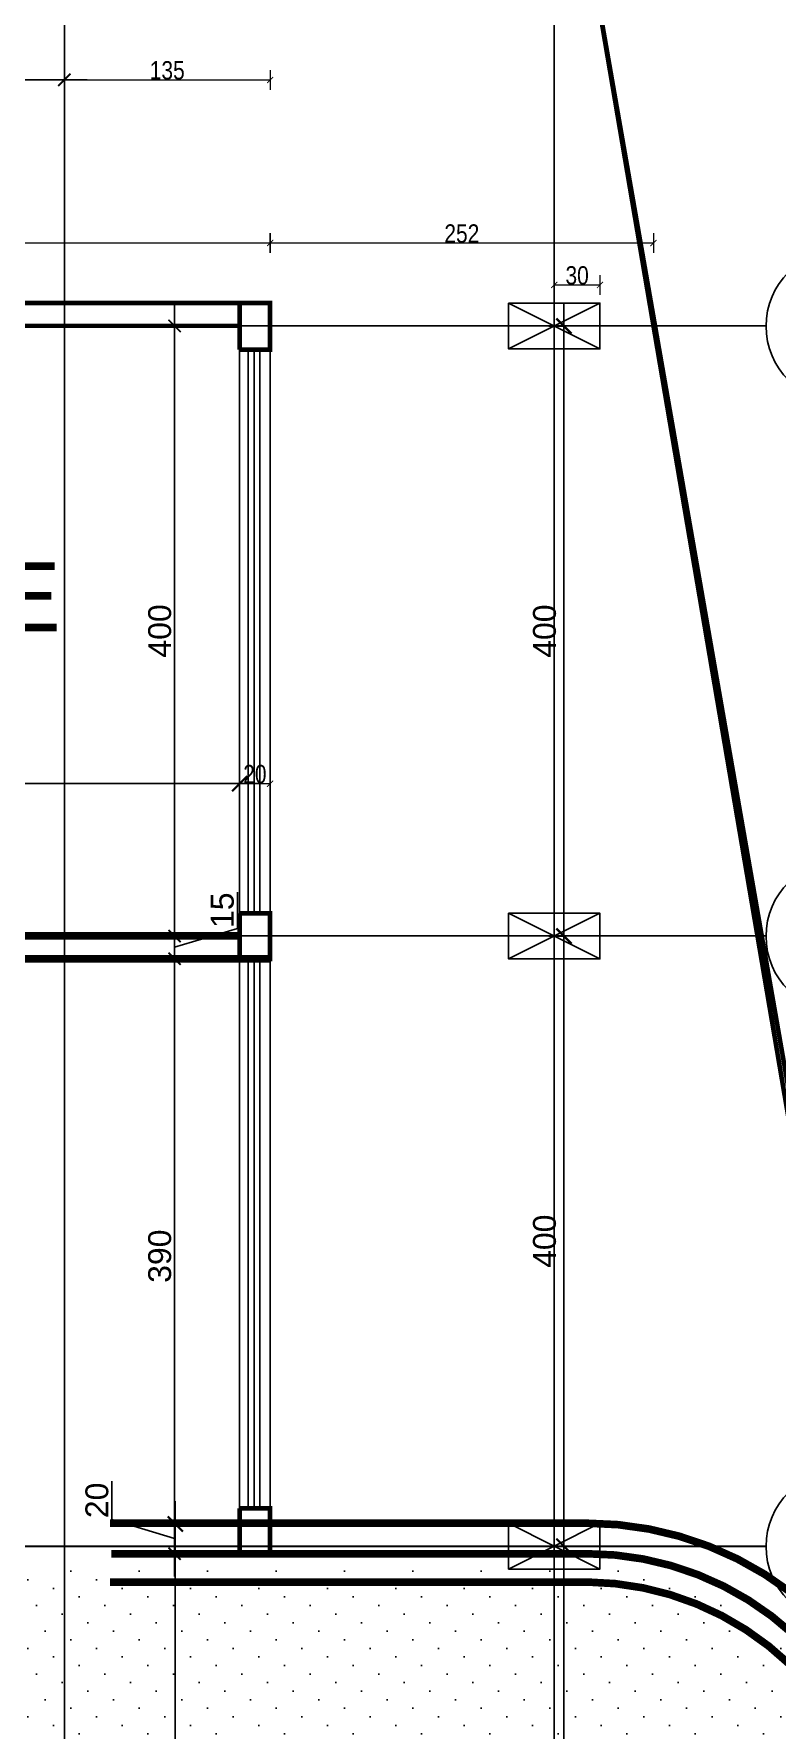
# Model space of a CAD drawing. Extents: x 250879 to 348495, y -51522 to -9360.
# Drawn here: x 309183 to 309671, y -21213 to -20101 of the extents above; entities that cross this region are included whole.
import ezdxf

# ---------------------------------------------------------------- set-up
doc = ezdxf.new("R2010")
doc.units = 0
doc.layers.get('0').update_dxf_attribs({"linetype": 'CONTINUOUS'})
doc.layers.get('DEFPOINTS').update_dxf_attribs({"color": 9, "linetype": 'CONTINUOUS'})
doc.layers.add('A-text function', color=30, linetype='CONTINUOUS', lineweight=20)
doc.layers.add('dimention', color=151, linetype='CONTINUOUS', lineweight=13)
for name, color, linetype in [('AXIS', 1, 'CONTINUOUS'), ('COLUMN', 5, 'CONTINUOUS'), ('FURNITURE', 4, 'CONTINUOUS'), ('WALL', 7, 'CONTINUOUS'), ('WALL1', 2, 'CONTINUOUS')]:
    doc.layers.add(name, color=color, linetype=linetype)
doc.styles.add('ARIAL', font='BOD_CR.TTF', dxfattribs={"width": 1.2})
doc.styles.get("Standard").update_dxf_attribs({"font": 'sanss___.ttf', "height": 15})
doc.styles.add('yon', font='ARIALN.TTF')
doc.dimstyles.new('CM', dxfattribs={"dimscale": 0, "dimtxt": 12, "dimasz": 0.4, "dimexe": 50, "dimexo": 1000, "dimgap": 0.03, "dimtad": 1, "dimdec": 0, "dimzin": 0, "dimdsep": 46, "dimtxsty": 'yon', "dimblk": 'Ar thick3', "dimcen": 3, "dimdle": 8, "dimse1": 1, "dimse2": 1, "dimclrd": 8, "dimclre": 8, "dimclrt": 30, "dimadec": 0, "dimazin": 0, "dimtfac": 1, "dimtdec": 0, "dimtix": 1, "dimtmove": 1, "dimatfit": 3, "dimfxl": 50, "dimtolj": 1, "dimtzin": 0, "dimlwd": 9, "dimarcsym": 0})
doc.dimstyles.get("Standard").update_dxf_attribs({"dimtxt": 15, "dimasz": 10, "dimexe": 10, "dimexo": 30, "dimgap": 5, "dimtad": 1, "dimdec": 0, "dimdsep": 46, "dimtxsty": 'Standard', "dimblk1": 'ARCHTICK', "dimblk2": 'ARCHTICK', "dimsah": 1, "dimcen": 2.5, "dimdle": 15, "dimclrd": 3, "dimclre": 3, "dimclrt": 3, "dimazin": 0, "dimtfac": 1, "dimtdec": 0, "dimtmove": 2, "dimatfit": 2, "dimldrblk": 'ARCHTICK', "dimfxl": 1.0455, "dimfxlon": 1, "dimtolj": 1, "dimtzin": 0, "dimarcsym": 0})
doc.dimstyles.new('STANDARD$0', dxfattribs={"dimscale": 0, "dimtxt": 12, "dimasz": 8, "dimexe": 15, "dimexo": 0.0625, "dimgap": 2, "dimtad": 1, "dimdec": 0, "dimzin": 0, "dimdsep": 46, "dimtxsty": 'Standard', "dimblk1": 'ARCHTICK', "dimblk2": 'ARCHTICK', "dimsah": 1, "dimcen": 0.09, "dimdle": 15, "dimclrd": 3, "dimclre": 3, "dimclrt": 3, "dimazin": 0, "dimtfac": 1, "dimtdec": 0, "dimtofl": 0, "dimtmove": 1, "dimatfit": 3, "dimldrblk": 'ARCHTICK', "dimfxl": 1.0455, "dimfxlon": 1, "dimtolj": 1, "dimtzin": 0, "dimarcsym": 0})

# ---------------------------------------------------------------- blocks, each defined once
blk = doc.blocks.new('_ARCHTICK')
at = {"color": 0, "linetype": 'ByBlock', "const_width": 0.15}
blk.add_lwpolyline([(-0.5, -0.5), (0.5, 0.5)], dxfattribs=at)
blk = doc.blocks.new('*D149')
at = {"layer": 'DEFPOINTS', "color": 0, "linetype": 'ByBlock', "ltscale": 3, "transparency": 16777216}
for p in [(309530.7, -20692.8), (309530.7, -20692.8), (309530.7, -21092.8)]:
    blk.add_point(p, dxfattribs=at)
at = {"layer": 'WALL1', "color": 3, "linetype": 'ByBlock', "lineweight": -2, "ltscale": 3, "transparency": 16777216}
for p, q in [((309530.7, -21107.8), (309530.7, -20677.8)), ((309530.7, -20692.8), (309520.7, -20692.8)), ((309530.7, -21092.8), (309520.7, -21092.8))]:
    blk.add_line(p, q, dxfattribs=at)
at = {"layer": 'WALL1', "color": 3, "linetype": 'ByBlock', "lineweight": -2, "ltscale": 3, "transparency": 16777216, "xscale": 10, "yscale": 10, "zscale": 10}
for p, rotation in [((309530.7, -20692.8), 90), ((309530.7, -21092.8), 270)]:
    blk.add_blockref('_ARCHTICK', p, dxfattribs=dict(at, rotation=rotation))
at = {"layer": 'WALL1', "color": 3, "linetype": 'ByBlock', "ltscale": 3, "transparency": 16777216, "insert": (309518, -20892.8), "char_height": 15, "attachment_point": 5, "rotation": 90}
blk.add_mtext('\\A1;400', dxfattribs=at)
blk = doc.blocks.new('*D150')
at = {"layer": 'DEFPOINTS', "color": 0, "linetype": 'ByBlock', "ltscale": 3, "transparency": 16777216}
for p in [(309530.7, -20292.8), (309530.7, -20292.8), (309530.7, -20692.8)]:
    blk.add_point(p, dxfattribs=at)
at = {"layer": 'WALL1', "color": 3, "linetype": 'ByBlock', "lineweight": -2, "ltscale": 3, "transparency": 16777216}
for p, q in [((309530.7, -20707.8), (309530.7, -20277.8)), ((309530.7, -20292.8), (309520.7, -20292.8)), ((309530.7, -20692.8), (309520.7, -20692.8))]:
    blk.add_line(p, q, dxfattribs=at)
at = {"layer": 'WALL1', "color": 3, "linetype": 'ByBlock', "lineweight": -2, "ltscale": 3, "transparency": 16777216, "xscale": 10, "yscale": 10, "zscale": 10}
for p, rotation in [((309530.7, -20292.8), 90), ((309530.7, -20692.8), 270)]:
    blk.add_blockref('_ARCHTICK', p, dxfattribs=dict(at, rotation=rotation))
at = {"layer": 'WALL1', "color": 3, "linetype": 'ByBlock', "ltscale": 3, "transparency": 16777216, "insert": (309518, -20492.8), "char_height": 15, "attachment_point": 5, "rotation": 90}
blk.add_mtext('\\A1;400', dxfattribs=at)
blk = doc.blocks.new('*D152')
at = {"layer": 'DEFPOINTS', "color": 0, "linetype": 'ByBlock', "ltscale": 3, "transparency": 16777216}
for p in [(309493.4, -21092.8), (309493.4, -21492.8), (309530.7, -21492.8)]:
    blk.add_point(p, dxfattribs=at)
at = {"layer": 'WALL1', "color": 3, "linetype": 'ByBlock', "lineweight": -2, "ltscale": 3, "transparency": 16777216}
for p, q in [((309530.7, -21077.8), (309530.7, -21507.8)), ((309529.7, -21092.8), (309540.7, -21092.8)), ((309529.7, -21492.8), (309540.7, -21492.8))]:
    blk.add_line(p, q, dxfattribs=at)
at = {"layer": 'WALL1', "color": 3, "linetype": 'ByBlock', "lineweight": -2, "ltscale": 3, "transparency": 16777216, "xscale": 10, "yscale": 10, "zscale": 10}
for p, rotation in [((309530.7, -21092.8), 90), ((309530.7, -21492.8), 270)]:
    blk.add_blockref('_ARCHTICK', p, dxfattribs=dict(at, rotation=rotation))
at = {"layer": 'WALL1', "color": 3, "linetype": 'ByBlock', "ltscale": 3, "transparency": 16777216, "insert": (309518, -21292.8), "char_height": 15, "attachment_point": 5, "rotation": 90}
blk.add_mtext('\\A1;400', dxfattribs=at)
blk = doc.blocks.new('site77')
at = {"layer": 'WALL', "linetype": 'Continuous', "const_width": 3}
for points in [[(159633.4, -32835.7), (160181.6, -35967.1)], [(159633.4, -32835.7), (160167.5, -35966.3)]]:
    blk.add_lwpolyline(points, dxfattribs=at)
blk = doc.blocks.new('COLUMN')
at = {"layer": 'AXIS'}
for p, q in [((236924.7, -9644.3), (236984.7, -9674.3)), ((236984.7, -9644.3), (236924.7, -9674.3))]:
    blk.add_line(p, q, dxfattribs=at)
at = {"layer": 'COLUMN'}
blk.add_lwpolyline([(236924.7, -9644.3), (236984.7, -9644.3), (236984.7, -9674.3), (236924.7, -9674.3)], close=True, dxfattribs=at)
blk = doc.blocks.new('Ar thick3')
at = {"layer": 'dimention'}
blk.add_line((0, 16.2), (0, -16.2), dxfattribs=at)
at = {"layer": 'dimention', "const_width": 1.5}
blk.add_lwpolyline([(-5, -5.1), (5, 4.9)], dxfattribs=at)
blk = doc.blocks.new('*D2156')
at = {"layer": 'DEFPOINTS', "color": 0, "linetype": 'Continuous', "transparency": 16777216}
for p in [(307827.6, -20266), (307797.6, -20277.8), (307827.6, -20277.8)]:
    blk.add_point(p, dxfattribs=at)
at = {"layer": 'WALL', "color": 8, "linetype": 'Continuous', "lineweight": 9, "transparency": 16777216}
blk.add_line((307798, -20266), (307827.2, -20266), dxfattribs=at)
at = {"layer": 'WALL', "color": 8, "linetype": 'Continuous', "lineweight": 9, "transparency": 16777216, "xscale": 0.4, "yscale": 0.4, "zscale": 0.4, "rotation": 180}
blk.add_blockref('Ar thick3', (307797.6, -20266), dxfattribs=at)
at = {"layer": 'WALL', "color": 8, "linetype": 'Continuous', "lineweight": 9, "transparency": 16777216, "xscale": 0.4, "yscale": 0.4, "zscale": 0.4}
blk.add_blockref('Ar thick3', (307827.6, -20266), dxfattribs=at)
at = {"layer": 'WALL', "color": 30, "linetype": 'Continuous', "transparency": 16777216, "insert": (307812.6, -20259.8), "char_height": 12, "attachment_point": 5, "style": 'yon'}
blk.add_mtext('\\A1;30', dxfattribs=at)
blk = doc.blocks.new('*D1180')
at = {"layer": 'DEFPOINTS', "color": 0, "linetype": 'Continuous', "transparency": 16777216}
for p in [(309202.9, -19975.4), (309202.9, -20022.1), (308762.4, -20116.5)]:
    blk.add_point(p, dxfattribs=at)
at = {"layer": 'WALL', "color": 3, "linetype": 'Continuous', "lineweight": -2, "transparency": 16777216}
for p, q in [((308762.4, -19976.5), (308762.4, -19960.4)), ((309202.9, -19976.5), (309202.9, -19960.4)), ((308747.4, -19975.4), (309217.9, -19975.4))]:
    blk.add_line(p, q, dxfattribs=at)
at = {"layer": 'WALL', "color": 3, "linetype": 'Continuous', "lineweight": -2, "transparency": 16777216, "xscale": 8, "yscale": 8, "zscale": 8, "rotation": 180}
blk.add_blockref('_ARCHTICK', (308762.4, -19975.4), dxfattribs=at)
at = {"layer": 'WALL', "color": 3, "linetype": 'Continuous', "lineweight": -2, "transparency": 16777216, "xscale": 8, "yscale": 8, "zscale": 8}
blk.add_blockref('_ARCHTICK', (309202.9, -19975.4), dxfattribs=at)
at = {"layer": 'WALL', "color": 3, "linetype": 'Continuous', "transparency": 16777216, "insert": (308982.7, -19965.7), "char_height": 15, "attachment_point": 5}
blk.add_mtext('\\A1;440', dxfattribs=at)
blk = doc.blocks.new('*D1181')
at = {"layer": 'DEFPOINTS', "color": 0, "linetype": 'Continuous', "transparency": 16777216}
for p in [(309337.9, -19975.4), (309202.9, -20022.1), (309337.9, -20277.3)]:
    blk.add_point(p, dxfattribs=at)
at = {"layer": 'WALL', "color": 3, "linetype": 'Continuous', "lineweight": -2, "transparency": 16777216}
for p, q in [((309202.9, -19976.5), (309202.9, -19960.4)), ((309337.9, -19976.5), (309337.9, -19960.4)), ((309187.9, -19975.4), (309352.9, -19975.4))]:
    blk.add_line(p, q, dxfattribs=at)
at = {"layer": 'WALL', "color": 3, "linetype": 'Continuous', "lineweight": -2, "transparency": 16777216, "xscale": 8, "yscale": 8, "zscale": 8, "rotation": 180}
blk.add_blockref('_ARCHTICK', (309202.9, -19975.4), dxfattribs=at)
at = {"layer": 'WALL', "color": 3, "linetype": 'Continuous', "lineweight": -2, "transparency": 16777216, "xscale": 8, "yscale": 8, "zscale": 8}
blk.add_blockref('_ARCHTICK', (309337.9, -19975.4), dxfattribs=at)
at = {"layer": 'WALL', "color": 3, "linetype": 'Continuous', "transparency": 16777216, "insert": (309270.4, -19965.7), "char_height": 15, "attachment_point": 5}
blk.add_mtext('\\A1;135', dxfattribs=at)
blk = doc.blocks.new('*D1217')
at = {"layer": 'DEFPOINTS', "color": 0, "linetype": 'Continuous', "transparency": 16777216}
for p in [(309202.9, -20131.4), (308773.1, -20157.7), (309202.9, -20221.4)]:
    blk.add_point(p, dxfattribs=at)
at = {"layer": 'WALL', "color": 3, "linetype": 'Continuous', "lineweight": -2, "transparency": 16777216}
for p, q in [((308773.1, -20132.5), (308773.1, -20116.4)), ((309202.9, -20132.5), (309202.9, -20116.4)), ((308758.1, -20131.4), (309217.9, -20131.4))]:
    blk.add_line(p, q, dxfattribs=at)
at = {"layer": 'WALL', "color": 3, "linetype": 'Continuous', "lineweight": -2, "transparency": 16777216, "xscale": 8, "yscale": 8, "zscale": 8, "rotation": 180}
blk.add_blockref('_ARCHTICK', (308773.1, -20131.4), dxfattribs=at)
at = {"layer": 'WALL', "color": 3, "linetype": 'Continuous', "lineweight": -2, "transparency": 16777216, "xscale": 8, "yscale": 8, "zscale": 8}
blk.add_blockref('_ARCHTICK', (309202.9, -20131.4), dxfattribs=at)
at = {"layer": 'WALL', "color": 3, "linetype": 'Continuous', "transparency": 16777216, "insert": (308988, -20121.7), "char_height": 15, "attachment_point": 5}
blk.add_mtext('\\A1;430', dxfattribs=at)
blk = doc.blocks.new('*D1218')
at = {"layer": 'DEFPOINTS', "color": 0, "linetype": 'Continuous', "transparency": 16777216}
for p in [(309337.9, -20131.4), (309202.9, -20221.4), (309337.9, -20277.3)]:
    blk.add_point(p, dxfattribs=at)
at = {"layer": 'WALL', "color": 8, "linetype": 'Continuous', "lineweight": 9, "transparency": 16777216}
blk.add_line((309203.3, -20131.4), (309337.5, -20131.4), dxfattribs=at)
at = {"layer": 'WALL', "color": 8, "linetype": 'Continuous', "lineweight": 9, "transparency": 16777216, "xscale": 0.4, "yscale": 0.4, "zscale": 0.4, "rotation": 180}
blk.add_blockref('Ar thick3', (309202.9, -20131.4), dxfattribs=at)
at = {"layer": 'WALL', "color": 8, "linetype": 'Continuous', "lineweight": 9, "transparency": 16777216, "xscale": 0.4, "yscale": 0.4, "zscale": 0.4}
blk.add_blockref('Ar thick3', (309337.9, -20131.4), dxfattribs=at)
at = {"layer": 'WALL', "color": 30, "linetype": 'Continuous', "transparency": 16777216, "insert": (309270.4, -20125.2), "char_height": 12, "attachment_point": 5, "style": 'yon'}
blk.add_mtext('\\A1;135', dxfattribs=at)
blk = doc.blocks.new('*D1229')
at = {"layer": 'DEFPOINTS', "color": 0, "linetype": 'ByBlock', "ltscale": 3, "transparency": 16777216}
for p in [(309275.7, -21078.2), (309277, -21078.2), (309232.9, -21477.7)]:
    blk.add_point(p, dxfattribs=at)
at = {"layer": 'WALL1', "color": 3, "linetype": 'ByBlock', "lineweight": -2, "ltscale": 3, "transparency": 16777216}
for p, q in [((309275.7, -21492.7), (309275.7, -21063.2)), ((309275.7, -21078.2), (309265.7, -21078.2)), ((309274.6, -21477.7), (309285.7, -21477.7))]:
    blk.add_line(p, q, dxfattribs=at)
at = {"layer": 'WALL1', "color": 3, "linetype": 'ByBlock', "lineweight": -2, "ltscale": 3, "transparency": 16777216, "xscale": 10, "yscale": 10, "zscale": 10}
for p, rotation in [((309275.7, -21078.2), 90), ((309275.7, -21477.7), 270)]:
    blk.add_blockref('_ARCHTICK', p, dxfattribs=dict(at, rotation=rotation))
at = {"layer": 'WALL1', "color": 3, "linetype": 'ByBlock', "ltscale": 3, "transparency": 16777216, "insert": (309263, -21277.9), "char_height": 15, "attachment_point": 5, "rotation": 90}
blk.add_mtext('\\A1;400', dxfattribs=at)
blk = doc.blocks.new('*D1234')
at = {"layer": 'DEFPOINTS', "color": 0, "linetype": 'ByBlock', "ltscale": 3, "transparency": 16777216}
for p in [(309317.9, -20592.8), (308757.4, -20635), (309317.9, -20642.8)]:
    blk.add_point(p, dxfattribs=at)
at = {"layer": 'WALL1', "color": 3, "linetype": 'ByBlock', "lineweight": -2, "ltscale": 3, "transparency": 16777216}
for p, q in [((308757.4, -20593.8), (308757.4, -20582.8)), ((309317.9, -20593.8), (309317.9, -20582.8)), ((308742.4, -20592.8), (309332.9, -20592.8))]:
    blk.add_line(p, q, dxfattribs=at)
at = {"layer": 'WALL1', "color": 3, "linetype": 'ByBlock', "lineweight": -2, "ltscale": 3, "transparency": 16777216, "xscale": 10, "yscale": 10, "zscale": 10, "rotation": 180}
blk.add_blockref('_ARCHTICK', (308757.4, -20592.8), dxfattribs=at)
at = {"layer": 'WALL1', "color": 3, "linetype": 'ByBlock', "lineweight": -2, "ltscale": 3, "transparency": 16777216, "xscale": 10, "yscale": 10, "zscale": 10}
blk.add_blockref('_ARCHTICK', (309317.9, -20592.8), dxfattribs=at)
at = {"layer": 'WALL1', "color": 3, "linetype": 'ByBlock', "ltscale": 3, "transparency": 16777216, "insert": (309037.7, -20580), "char_height": 15, "attachment_point": 5}
blk.add_mtext('\\A1;560', dxfattribs=at)
blk = doc.blocks.new('*D1235')
at = {"layer": 'DEFPOINTS', "color": 0, "linetype": 'Continuous', "transparency": 16777216}
for p in [(309337.9, -20592.8), (309317.9, -20642.8), (309337.9, -20642.8)]:
    blk.add_point(p, dxfattribs=at)
at = {"layer": 'WALL', "color": 8, "linetype": 'Continuous', "lineweight": 9, "transparency": 16777216}
blk.add_line((309318.3, -20592.8), (309337.5, -20592.8), dxfattribs=at)
at = {"layer": 'WALL', "color": 8, "linetype": 'Continuous', "lineweight": 9, "transparency": 16777216, "xscale": 0.4, "yscale": 0.4, "zscale": 0.4, "rotation": 180}
blk.add_blockref('Ar thick3', (309317.9, -20592.8), dxfattribs=at)
at = {"layer": 'WALL', "color": 8, "linetype": 'Continuous', "lineweight": 9, "transparency": 16777216, "xscale": 0.4, "yscale": 0.4, "zscale": 0.4}
blk.add_blockref('Ar thick3', (309337.9, -20592.8), dxfattribs=at)
at = {"layer": 'WALL', "color": 30, "linetype": 'Continuous', "transparency": 16777216, "insert": (309327.9, -20586.6), "char_height": 12, "attachment_point": 5, "style": 'yon'}
blk.add_mtext('\\A1;20', dxfattribs=at)
blk = doc.blocks.new('*D1239')
at = {"layer": 'DEFPOINTS', "color": 0, "linetype": 'Continuous', "transparency": 16777216}
for p in [(309275.2, -21077.7), (309275.2, -21097.7), (309275.2, -21097.7)]:
    blk.add_point(p, dxfattribs=at)
at = {"layer": 'WALL', "color": 3, "linetype": 'Continuous', "lineweight": -2, "transparency": 16777216}
for p, q in [((309234, -21075.3), (309234, -21050.1)), ((309275.2, -21062.7), (309275.2, -21112.7)), ((309275.2, -21087.7), (309234, -21075.3)), ((309275.2, -21077.7), (309260.2, -21077.7)), ((309275.2, -21097.7), (309260.2, -21097.7))]:
    blk.add_line(p, q, dxfattribs=at)
at = {"layer": 'WALL', "color": 3, "linetype": 'Continuous', "lineweight": -2, "transparency": 16777216, "xscale": 8, "yscale": 8, "zscale": 8}
for p, rotation in [((309275.2, -21077.7), 90), ((309275.2, -21097.7), 270)]:
    blk.add_blockref('_ARCHTICK', p, dxfattribs=dict(at, rotation=rotation))
at = {"layer": 'WALL', "color": 3, "linetype": 'Continuous', "transparency": 16777216, "insert": (309224.3, -21062.7), "char_height": 15, "attachment_point": 5, "rotation": 90}
blk.add_mtext('\\A1;20', dxfattribs=at)
blk = doc.blocks.new('*D1240')
at = {"layer": 'DEFPOINTS', "color": 0, "linetype": 'Continuous', "transparency": 16777216}
for p in [(309260.9, -20707.6), (309275.2, -20707.6), (309275.2, -21097.7)]:
    blk.add_point(p, dxfattribs=at)
at = {"layer": 'WALL', "color": 3, "linetype": 'Continuous', "lineweight": -2, "transparency": 16777216}
for p, q in [((309275.2, -21112.7), (309275.2, -20692.6)), ((309274.1, -20707.6), (309290.2, -20707.6)), ((309275.2, -21097.7), (309260.2, -21097.7))]:
    blk.add_line(p, q, dxfattribs=at)
at = {"layer": 'WALL', "color": 3, "linetype": 'Continuous', "lineweight": -2, "transparency": 16777216, "xscale": 8, "yscale": 8, "zscale": 8}
for p, rotation in [((309275.2, -20707.6), 90), ((309275.2, -21097.7), 270)]:
    blk.add_blockref('_ARCHTICK', p, dxfattribs=dict(at, rotation=rotation))
at = {"layer": 'WALL', "color": 3, "linetype": 'Continuous', "transparency": 16777216, "insert": (309265.5, -20902.6), "char_height": 15, "attachment_point": 5, "rotation": 90}
blk.add_mtext('\\A1;390', dxfattribs=at)
blk = doc.blocks.new('*D1241')
at = {"layer": 'DEFPOINTS', "color": 0, "linetype": 'Continuous', "transparency": 16777216}
for p in [(309260.9, -20692.7), (309275.2, -20692.7), (309260.9, -20707.6)]:
    blk.add_point(p, dxfattribs=at)
at = {"layer": 'WALL', "color": 3, "linetype": 'Continuous', "lineweight": -2, "transparency": 16777216}
for p, q in [((309316.4, -20687.8), (309316.4, -20663.9)), ((309275.2, -20722.6), (309275.2, -20677.7)), ((309274.1, -20692.7), (309290.2, -20692.7)), ((309275.2, -20700.1), (309316.4, -20687.8)), ((309274.1, -20707.6), (309290.2, -20707.6))]:
    blk.add_line(p, q, dxfattribs=at)
at = {"layer": 'WALL', "color": 3, "linetype": 'Continuous', "lineweight": -2, "transparency": 16777216, "xscale": 8, "yscale": 8, "zscale": 8}
for p, rotation in [((309275.2, -20692.7), 90), ((309275.2, -20707.6), 270)]:
    blk.add_blockref('_ARCHTICK', p, dxfattribs=dict(at, rotation=rotation))
at = {"layer": 'WALL', "color": 3, "linetype": 'Continuous', "transparency": 16777216, "insert": (309306.6, -20675.8), "char_height": 15, "attachment_point": 5, "rotation": 90}
blk.add_mtext('\\A1;15', dxfattribs=at)
blk = doc.blocks.new('*D1242')
at = {"layer": 'DEFPOINTS', "color": 0, "linetype": 'Continuous', "transparency": 16777216}
for p in [(309270.4, -20292.7), (309275.2, -20292.7), (309260.9, -20692.7)]:
    blk.add_point(p, dxfattribs=at)
at = {"layer": 'WALL', "color": 3, "linetype": 'Continuous', "lineweight": -2, "transparency": 16777216}
for p, q in [((309275.2, -20707.7), (309275.2, -20277.7)), ((309274.1, -20292.7), (309290.2, -20292.7)), ((309274.1, -20692.7), (309290.2, -20692.7))]:
    blk.add_line(p, q, dxfattribs=at)
at = {"layer": 'WALL', "color": 3, "linetype": 'Continuous', "lineweight": -2, "transparency": 16777216, "xscale": 8, "yscale": 8, "zscale": 8}
for p, rotation in [((309275.2, -20292.7), 90), ((309275.2, -20692.7), 270)]:
    blk.add_blockref('_ARCHTICK', p, dxfattribs=dict(at, rotation=rotation))
at = {"layer": 'WALL', "color": 3, "linetype": 'Continuous', "transparency": 16777216, "insert": (309265.5, -20492.7), "char_height": 15, "attachment_point": 5, "rotation": 90}
blk.add_mtext('\\A1;400', dxfattribs=at)
blk = doc.blocks.new('*D2152')
at = {"layer": 'DEFPOINTS', "color": 0, "linetype": 'Continuous', "transparency": 16777216}
for p in [(309589.4, -20238.3), (309589.4, -20292.7), (309337.9, -20301.1)]:
    blk.add_point(p, dxfattribs=at)
at = {"layer": 'WALL', "color": 8, "linetype": 'Continuous', "lineweight": 9, "transparency": 16777216}
blk.add_line((309338.3, -20238.3), (309589, -20238.3), dxfattribs=at)
at = {"layer": 'WALL', "color": 8, "linetype": 'Continuous', "lineweight": 9, "transparency": 16777216, "xscale": 0.4, "yscale": 0.4, "zscale": 0.4, "rotation": 180}
blk.add_blockref('Ar thick3', (309337.9, -20238.3), dxfattribs=at)
at = {"layer": 'WALL', "color": 8, "linetype": 'Continuous', "lineweight": 9, "transparency": 16777216, "xscale": 0.4, "yscale": 0.4, "zscale": 0.4}
blk.add_blockref('Ar thick3', (309589.4, -20238.3), dxfattribs=at)
at = {"layer": 'WALL', "color": 30, "linetype": 'Continuous', "transparency": 16777216, "insert": (309463.7, -20232.2), "char_height": 12, "attachment_point": 5, "style": 'yon'}
blk.add_mtext('\\A1;252', dxfattribs=at)
blk = doc.blocks.new('*D2153')
at = {"layer": 'DEFPOINTS', "color": 0, "linetype": 'Continuous', "transparency": 16777216}
for p in [(309337.9, -20238.3), (307234.4, -20292.7), (309337.9, -20292.7)]:
    blk.add_point(p, dxfattribs=at)
at = {"layer": 'WALL', "color": 8, "linetype": 'Continuous', "lineweight": 9, "transparency": 16777216}
blk.add_line((307234.8, -20238.3), (309337.5, -20238.3), dxfattribs=at)
at = {"layer": 'WALL', "color": 8, "linetype": 'Continuous', "lineweight": 9, "transparency": 16777216, "xscale": 0.4, "yscale": 0.4, "zscale": 0.4, "rotation": 180}
blk.add_blockref('Ar thick3', (307234.4, -20238.3), dxfattribs=at)
at = {"layer": 'WALL', "color": 8, "linetype": 'Continuous', "lineweight": 9, "transparency": 16777216, "xscale": 0.4, "yscale": 0.4, "zscale": 0.4}
blk.add_blockref('Ar thick3', (309337.9, -20238.3), dxfattribs=at)
at = {"layer": 'WALL', "color": 30, "linetype": 'Continuous', "transparency": 16777216, "insert": (308286.1, -20232.1), "char_height": 12, "attachment_point": 5, "style": 'yon'}
blk.add_mtext('\\A1;2104', dxfattribs=at)
blk = doc.blocks.new('AXISG')
at = {"layer": 'AXIS'}
for p, q in [((307797.6, -19949.2), (307797.6, -23524.1)), ((305609.2, -20292.8), (307936.9, -20292.8)), ((305601.4, -20692.8), (307936.9, -20692.8)), ((305610, -21092.8), (307936.9, -21092.8))]:
    blk.add_line(p, q, dxfattribs=at)
at = {"layer": 'WALL', "linetype": 'Continuous'}
for p in [(70842.9, -10633.6), (70842.9, -11033.6), (70842.9, -11433.6)]:
    blk.add_blockref('COLUMN', p, dxfattribs=at)
at = {"layer": 'WALL', "color": 4, "linetype": 'Continuous'}
dim = blk.add_linear_dim(base=(307827.6, -20266), p1=(307797.6, -20277.8), p2=(307827.6, -20277.8), dimstyle='CM', override={"dimscale": 1}, dxfattribs=at)
dim.commit()
dim.dimension.update_dxf_attribs({"geometry": '*D2156', "text_midpoint": (307812.6, -20259.8)})

msp = doc.modelspace()

# ---------------------------------------------------------------- hatches: boundary and pattern name
at = {"layer": 'FURNITURE', "ltscale": 3}
h = msp.add_hatch(dxfattribs=at)
h.set_pattern_fill('DOTS', color=256, scale=10, angle=45, style=0)
h.paths.add_polyline_path([(309177.89641, -21125.63262), (308762.41953, -21125.63262), (308762.41953, -21265.09428), (308939.26833, -21265.09428), (309021.91811, -21216.45851), (309021.91811, -21265.09428), (309177.89641, -21265.09428)], flags=17)
h.paths.add_polyline_path([(309177.89641, -21265.09428), (309021.91811, -21265.09428), (309021.91811, -21313.73006), (308939.26833, -21265.09428), (308762.41953, -21265.09428), (308762.41953, -21467.83296), (309177.89641, -21467.83296)])
h.paths.add_polyline_path([(309202.89641, -21265.09428), (309177.89641, -21265.09428), (309177.89641, -21467.83296), (309202.89641, -21467.83296)])
h.paths.add_polyline_path([(309202.89641, -21107.66838), (309172.89641, -21107.66838), (309172.89641, -21092.83296), (308762.41953, -21092.83296), (308762.41953, -21125.63262), (309177.89641, -21125.63262), (309177.89641, -21265.09428), (309202.89641, -21265.09428)])
h.paths.add_polyline_path([(309545.73312, -21107.6715), (309233.71977, -21107.6715), (309232.89641, -21107.66838), (309202.89641, -21107.66838), (309202.89641, -21265.09428), (309345.0708, -21265.09428, -0.4142135624), (309545.0708, -21465.09428), (309545.0708, -21492.66838), (309663.31252, -21492.66838, -0.9977861785), (309763.31203, -21492.89), (309781.46005, -21492.89), (309742.69734, -21272.95699, 0.3639919777)])
h.paths.add_polyline_path([(309345.0708, -21265.09428), (309202.89641, -21265.09428), (309202.89641, -21467.83296), (309227.89641, -21467.83296, -0.1467971024), (309293.01773, -21492.66838), (309545.0708, -21492.66838), (309545.0708, -21465.09428, 0.4142135624)], flags=17)
h.paths.add_polyline_path([(309506.50885, -21312.95128), (309506.50885, -21272.71465), (309529.46153, -21272.71465), (309529.46153, -21312.95128)], flags=24)

# ---------------------------------------------------------------- linework, layer by layer
at = {"layer": 'AXIS'}
for p, q in [((309202.89641, -19873.99297), (309202.89641, -23524.12587)), ((307410.37367, -21092.83296), (309663.64124, -21092.83296))]:
    msp.add_line(p, q, dxfattribs=at)
for centre in [(309713.31203, -20292.89), (309713.31203, -20692.89), (309713.31203, -21092.89)]:
    msp.add_circle(centre, 50, dxfattribs=at)
at = {"layer": 'FURNITURE', "ltscale": 3}
for points in [[(309222.89641, -20292.66838), (309317.89641, -20292.66838), (309317.89641, -20592.66838), (309317.89641, -20592.66838)], [(309323.57836, -20307.66838), (309323.57836, -20676.75906), (309331.23624, -20676.75906), (309331.23624, -20307.66838)], [(309323.57836, -21067.98995), (309323.57836, -20708.57769), (309331.23624, -20708.57769), (309331.23624, -21067.98995)]]:
    msp.add_lwpolyline(points, dxfattribs=at)
at = {"layer": 'WALL', "linetype": 'Continuous', "const_width": 3}
for points in [[(308792.41953, -20277.66838), (309333.95977, -20277.66838)], [(309317.89641, -20277.319), (309317.89641, -20293.20549)], [(309317.89641, -20277.60303), (309337.89641, -20277.60303), (309337.89641, -20293.48952)], [(308792.41953, -20292.66838), (309317.89641, -20292.66838)], [(309317.89641, -20308.20549), (309337.89641, -20308.20549), (309337.89641, -20293.20549)], [(309317.89641, -20308.20549), (309317.89641, -20293.20549)], [(309317.89641, -20677.83296), (309337.89641, -20677.83296), (309337.89641, -20692.83296)], [(309317.89641, -20677.83296), (309317.89641, -20692.83296)], [(309317.89641, -20707.83296), (309337.89641, -20707.83296), (309337.89641, -20692.83296)], [(309317.89641, -20707.83296), (309317.89641, -20692.83296)], [(309317.89641, -21067.98995), (309337.89641, -21067.98995), (309337.89641, -21082.98995)], [(309317.89641, -21067.98995), (309317.89641, -21082.98995)], [(309317.89641, -21097.98995), (309337.89641, -21097.98995), (309337.89641, -21082.98995)], [(309317.89641, -21097.98995), (309317.89641, -21082.98995)]]:
    msp.add_lwpolyline(points, dxfattribs=at)
at = {"layer": 'WALL', "linetype": 'Continuous'}
for points in [[(309337.89641, -20277.319), (309317.89641, -20277.319), (309317.89641, -20308.20549), (309337.89641, -20308.20549)], [(309337.89641, -20677.83296), (309317.89641, -20677.83296), (309317.89641, -20707.83296), (309337.89641, -20707.83296)], [(309337.89641, -21067.98995), (309317.89641, -21067.98995), (309317.89641, -21097.98995), (309337.89641, -21097.98995)]]:
    msp.add_lwpolyline(points, close=True, dxfattribs=at)
at = {"layer": 'WALL', "linetype": 'Continuous', "ltscale": 3}
for points in [[(309317.89641, -20292.66838), (309317.89641, -20792.91526)], [(309317.89641, -20308.95022), (309317.89641, -20293.20549)], [(309337.89641, -20292.66838), (309337.89641, -20812.91526)], [(309337.89641, -20308.95022), (309337.89641, -20293.20549)], [(309317.89641, -20308.95022), (309317.89641, -20308.95022)], [(309337.89641, -20308.95022), (309337.89641, -20308.95022)], [(309337.89641, -20308.95022), (309337.89641, -20308.95022)], [(309337.89641, -20572.75067), (309337.89641, -20692.83296)], [(309337.89641, -20572.75067), (309337.89641, -20692.83296)], [(309317.89641, -20592.66838), (309317.89641, -20708.57769)], [(309317.89641, -20592.75067), (309317.89641, -20692.83296)], [(309317.89641, -20592.75067), (309317.89641, -20692.83296)], [(309317.89641, -20708.57769), (309317.89641, -20692.83296)], [(309337.89641, -20708.57769), (309337.89641, -20692.83296)], [(309317.89641, -20708.57769), (309317.89641, -21083.31913)], [(309317.89641, -20708.57769), (309317.89641, -20708.57769)], [(309337.89641, -20708.57769), (309337.89641, -21083.31913)], [(309337.89641, -20708.57769), (309337.89641, -20708.57769)], [(309337.89641, -20708.57769), (309337.89641, -20708.57769)], [(309317.89641, -20717.83296), (309317.89641, -21077.98995)], [(309317.89641, -20717.83296), (309317.89641, -21077.98995)], [(309337.89641, -20717.83296), (309337.89641, -21077.98995)], [(309337.89641, -20717.83296), (309337.89641, -21077.98995)]]:
    msp.add_lwpolyline(points, dxfattribs=at)
at = {"layer": 'WALL', "linetype": 'Continuous', "ltscale": 3, "const_width": 5}
for points in [[(309317.89641, -20692.66838), (308792.41953, -20692.66838)], [(309227.89641, -20707.61457), (309337.89641, -20707.61457), (308792.41953, -20707.66838)]]:
    msp.add_lwpolyline(points, dxfattribs=at)
for points in [[(309837.89641, -22392.75067), (309837.89641, -22696.52513), (309837.89641, -21687.87161), (309762.39376, -21259.48242, 0.3639919777), (309545.73312, -21077.66838), (309232.89641, -21077.66838)], [(309817.89641, -22696.52513), (309817.89641, -21689.62373), (309742.69734, -21262.95699, 0.3639919777), (309545.73312, -21097.6715), (309233.71977, -21097.6715)]]:
    msp.add_lwpolyline(points, format="xyb", dxfattribs=at)
at = {"layer": 'WALL', "linetype": 'Continuous', "ltscale": 3}
msp.add_lwpolyline([(309221.59951, -23490.70422, 3, 3, 0), (309818.1121, -23119.21837, 5, 5, 0), (309812.03352, -21709.2358, 5, 5, 0), (309736.83445, -21282.56907, 5, 5, 0.3696651857), (309545.94881, -21116.24664, 5, 5, 0), (309232.87758, -21116.24664, 5, 5, 0)], format="xyseb", dxfattribs=at)
at = {"layer": 'WALL1'}
for p, q in [((309327.4073, -20676.75906), (309327.4073, -20307.66838)), ((309327.4073, -20708.57769), (309327.4073, -21067.98995))]:
    msp.add_line(p, q, dxfattribs=at)

# ---------------------------------------------------------------- block references
at = {"layer": 'WALL', "linetype": 'Continuous'}
for name, p in [('AXISG', (1726.73997, 0.16459)), ('site77', (149915.93692, 12778.02515))]:
    msp.add_blockref(name, p, dxfattribs=at)

# ---------------------------------------------------------------- texts
at = {"layer": 'A-text function', "insert": (308950.2591, -20447.65776), "char_height": 45.36, "width": 1374.19264, "attachment_point": 1, "style": 'ARIAL'}
msp.add_mtext('STORE', dxfattribs=at)

# ---------------------------------------------------------------- dimensions: what is measured, and where the dimension line sits
at = {"layer": 'WALL', "linetype": 'Continuous'}
for base, p1, p2, dimstyle, picture, middle in [((309202.89641, -19975.418), (308762.41953, -20116.48998), (309202.89641, -20022.09169), 'STANDARD$0', '*D1180', (308982.65797, -19965.69166)), ((309337.89641, -19975.418), (309202.89641, -20022.09169), (309337.89641, -20277.319), 'STANDARD$0', '*D1181', (309270.39641, -19965.68138)), ((309202.89641, -20131.40565), (308773.07788, -20157.66838), (309202.89641, -20221.37509), 'STANDARD$0', '*D1217', (308987.98715, -20121.66902)), ((309337.89641, -20131.40565), (309202.89641, -20221.37509), (309337.89641, -20277.319), 'CM', '*D1218', (309270.39641, -20125.24877)), ((309337.89641, -20592.75067), (309317.89641, -20642.79182), (309337.89641, -20642.79182), 'CM', '*D1235', (309327.89641, -20586.5938))]:
    dim = msp.add_linear_dim(base=base, p1=p1, p2=p2, dimstyle=dimstyle, override={"dimscale": 1}, dxfattribs=at)
    dim.commit()
    dim.dimension.update_dxf_attribs({"geometry": picture, "text_midpoint": middle})
at = {"layer": 'WALL', "color": 4, "linetype": 'Continuous'}
for base, p1, p2, picture, middle in [((309337.89641, -20238.29907), (307234.35513, -20292.66838), (309337.89641, -20292.66838), '*D2153', (308286.12577, -20232.14219)), ((309589.44345, -20238.33879), (309337.89641, -20301.07786), (309589.44345, -20292.66838), '*D2152', (309463.66993, -20232.18191))]:
    dim = msp.add_linear_dim(base=base, p1=p1, p2=p2, dimstyle='CM', override={"dimscale": 1}, dxfattribs=at)
    dim.commit()
    dim.dimension.update_dxf_attribs({"geometry": picture, "text_midpoint": middle})
at = {"layer": 'WALL', "linetype": 'Continuous'}
for base, p1, p2, picture, middle in [((309275.19198, -20292.66838), (309260.87736, -20692.66838), (309270.39641, -20292.66838), '*D1242', (309265.46564, -20492.66838)), ((309275.19198, -20692.66838), (309260.87736, -20707.62217), (309260.87736, -20692.66838), '*D1241', (309306.64465, -20685.79157)), ((309275.19198, -20707.62217), (309275.19198, -21097.6715), (309260.87736, -20707.62217), '*D1240', (309265.45535, -20902.64683)), ((309275.19198, -21097.6715), (309275.19198, -21077.66838), (309275.19198, -21097.6715), '*D1239', (309224.28663, -21073.31624))]:
    dim = msp.add_linear_dim(base=base, p1=p1, p2=p2, angle=90, dimstyle='STANDARD$0', override={"dimscale": 1}, dxfattribs=at)
    dim.commit()
    dim.dimension.update_dxf_attribs({"geometry": picture, "text_midpoint": middle})
at = {"layer": 'WALL1', "linetype": 'ByBlock', "ltscale": 3}
for base, p1, p2, dimstyle, override, picture, middle in [((309530.71153, -20292.83296), (309530.71153, -20692.83296), (309530.71153, -20292.83296), 'Standard', {"dimtmove": 1}, '*D150', (309517.98519, -20492.83296)), ((309530.71153, -20692.83296), (309530.71153, -21092.83296), (309530.71153, -20692.83296), 'Standard', {"dimtmove": 1}, '*D149', (309517.98519, -20892.83296)), ((309275.69024, -21078.16664), (309232.89641, -21477.66838), (309276.9515, -21078.16664), 'STANDARD$0', {"dimscale": 1, "dimtxt": 15, "dimasz": 10, "dimexe": 10, "dimexo": 30, "dimgap": 5, "dimzin": 8, "dimcen": 2.5, "dimtofl": 1, "dimtmove": 2, "dimatfit": 2}, '*D1229', (309262.9639, -21277.91751))]:
    dim = msp.add_linear_dim(base=base, p1=p1, p2=p2, angle=90, dimstyle=dimstyle, override=override, dxfattribs=at)
    dim.commit()
    dim.dimension.update_dxf_attribs({"geometry": picture, "text_midpoint": middle})
dim = msp.add_linear_dim(base=(309317.89641, -20592.75067), p1=(308757.41953, -20635.0195), p2=(309317.89641, -20642.79182), dimstyle='STANDARD$0', override={"dimscale": 1, "dimtxt": 15, "dimasz": 10, "dimexe": 10, "dimexo": 30, "dimgap": 5, "dimzin": 8, "dimcen": 2.5, "dimtofl": 1, "dimatfit": 2}, dxfattribs=at)
dim.commit()
dim.dimension.update_dxf_attribs({"geometry": '*D1234', "text_midpoint": (309037.65797, -20580.01405)})
dim = msp.add_linear_dim(base=(309530.71153, -21492.83296), p1=(309493.40789, -21092.83296), p2=(309493.40789, -21492.83296), angle=90, dimstyle='Standard', dxfattribs=at)
dim.commit()
dim.dimension.update_dxf_attribs({"geometry": '*D152', "text_midpoint": (309517.98519, -21292.83296)})

doc.saveas('drawing.dxf')
